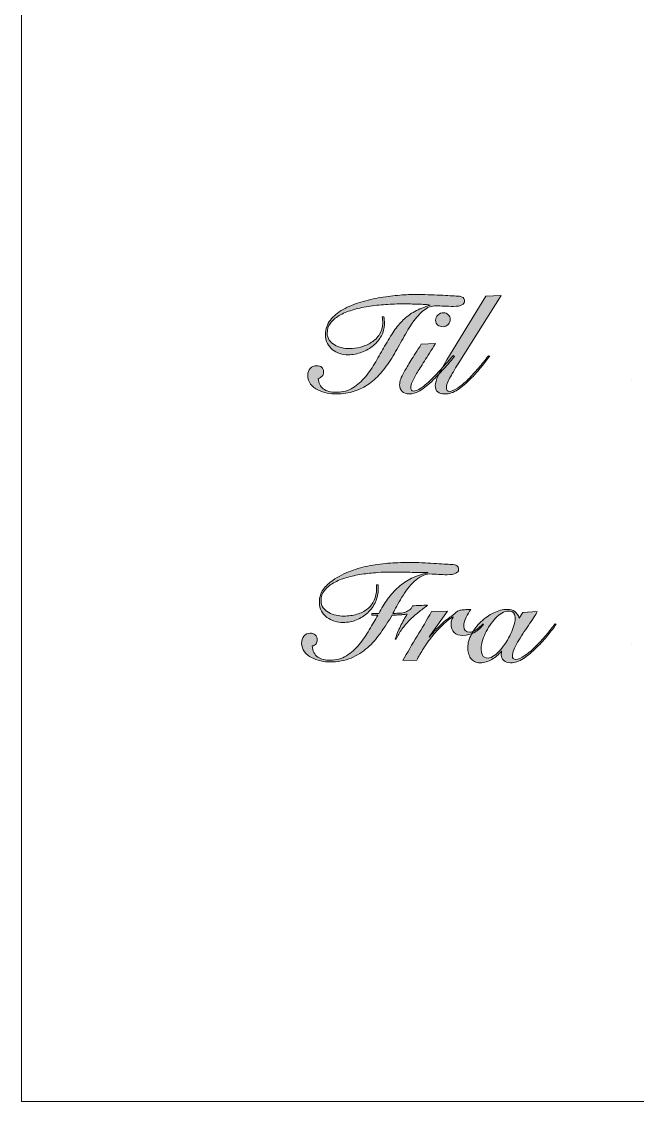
# Model space of a CAD drawing. Header units: inches. Extents: x 0 to 148, y -210 to 0.
# Drawn here: x 0 to 30, y -210 to -157.5 of the extents above; entities that cross this region are included whole.
import ezdxf

# ---------------------------------------------------------------- set-up
doc = ezdxf.new("R2010")
doc.units = ezdxf.units.IN
doc.header["$MEASUREMENT"] = 0
doc.linetypes.add('AI-Linetype-1', pattern=[5.085596, 1.453028, -1.089771, 1.453028, -1.089771])
doc.linetypes.add('AI-Linetype-2', pattern=[5.085596, 1.453028, -1.089771, 1.453028, -1.089771])
doc.layers.add('Layer 1', color=7, linetype='Continuous')

# ---------------------------------------------------------------- blocks, each defined once
blk = doc.blocks.new('block 8')
at = {"layer": 'Layer 1', "color": 250, "linetype": 'AI-Linetype-1', "lineweight": 35}
blk.add_lwpolyline([(29.679, -174.903), (29.679, -174.903)], dxfattribs=at)
blk = doc.blocks.new('block 7')
at = {"layer": 'Layer 1'}
blk.add_blockref('block 8', (0, 0), dxfattribs=at)
blk = doc.blocks.new('block 12')
at = {"layer": 'Layer 1', "color": 250, "linetype": 'AI-Linetype-2', "lineweight": 35}
blk.add_lwpolyline([(29.679, -187.776), (29.679, -187.776)], dxfattribs=at)
blk = doc.blocks.new('block 11')
at = {"layer": 'Layer 1'}
blk.add_blockref('block 12', (0, 0), dxfattribs=at)
blk = doc.blocks.new('block 15')
at = {"layer": 'Layer 1'}
h = blk.add_hatch(color=250, dxfattribs=at)
h.dxf.hatch_style = 2
edge = h.paths.add_edge_path()
edge.add_spline(control_points=[(17.624, -171.855), (17.637, -171.918), (17.645, -171.98), (17.648, -172.04), (17.65, -172.101), (17.651, -172.163), (17.651, -172.227), (17.651, -172.42), (17.602, -172.606), (17.506, -172.784), (17.409, -172.962), (17.279, -173.118), (17.117, -173.253), (16.955, -173.388), (16.767, -173.496), (16.553, -173.577), (16.339, -173.658), (16.115, -173.699), (15.881, -173.699), (15.746, -173.699), (15.612, -173.679), (15.479, -173.638), (15.346, -173.598), (15.229, -173.537), (15.128, -173.456), (15.027, -173.375), (14.944, -173.272), (14.881, -173.148), (14.818, -173.025), (14.787, -172.879), (14.787, -172.713), (14.787, -172.447), (14.866, -172.214), (15.023, -172.014), (15.181, -171.813), (15.387, -171.641), (15.641, -171.497), (15.896, -171.353), (16.184, -171.233), (16.506, -171.139), (16.828, -171.044), (17.151, -170.97), (17.475, -170.916), (17.799, -170.862), (18.11, -170.824), (18.407, -170.801), (18.705, -170.779), (18.959, -170.768), (19.171, -170.768), (19.369, -170.768), (19.57, -170.771), (19.775, -170.778), (19.98, -170.784), (20.174, -170.792), (20.356, -170.801), (20.538, -170.81), (20.705, -170.819), (20.856, -170.828), (21.007, -170.837), (21.127, -170.844), (21.217, -170.848), (21.339, -170.853), (21.426, -170.878), (21.477, -170.923), (21.529, -170.968), (21.555, -171.024), (21.555, -171.092), (21.555, -171.164), (21.512, -171.224), (21.427, -171.274), (21.341, -171.324), (21.206, -171.348), (21.021, -171.348), (20.85, -171.348), (20.694, -171.344), (20.552, -171.335), (20.41, -171.326), (20.281, -171.321), (20.164, -171.321), (19.943, -171.321), (19.741, -171.396), (19.559, -171.544), (19.377, -171.693), (19.203, -171.884), (19.039, -172.118), (18.874, -172.353), (18.715, -172.614), (18.559, -172.902), (18.404, -173.19), (18.243, -173.474), (18.076, -173.753), (17.905, -174.041), (17.724, -174.299), (17.533, -174.526), (17.341, -174.754), (17.134, -174.947), (16.911, -175.107), (16.688, -175.267), (16.446, -175.39), (16.185, -175.476), (15.924, -175.561), (15.636, -175.604), (15.321, -175.604), (15.181, -175.604), (15.03, -175.589), (14.868, -175.56), (14.706, -175.531), (14.555, -175.481), (14.415, -175.411), (14.276, -175.342), (14.159, -175.248), (14.064, -175.131), (13.97, -175.014), (13.922, -174.868), (13.922, -174.692), (13.922, -174.566), (13.962, -174.458), (14.04, -174.368), (14.119, -174.278), (14.224, -174.233), (14.355, -174.233), (14.467, -174.233), (14.551, -174.259), (14.608, -174.314), (14.664, -174.368), (14.692, -174.442), (14.692, -174.536), (14.692, -174.627), (14.669, -174.696), (14.621, -174.746), (14.574, -174.796), (14.512, -174.831), (14.436, -174.854), (14.454, -175.079), (14.533, -175.247), (14.675, -175.357), (14.817, -175.468), (15.039, -175.523), (15.341, -175.523), (15.633, -175.523), (15.892, -175.452), (16.118, -175.31), (16.343, -175.168), (16.546, -174.988), (16.729, -174.77), (16.911, -174.551), (17.078, -174.309), (17.229, -174.043), (17.379, -173.778), (17.525, -173.523), (17.664, -173.28), (17.822, -173.005), (17.972, -172.763), (18.114, -172.554), (18.255, -172.345), (18.409, -172.161), (18.573, -172.004), (18.737, -171.846), (18.923, -171.71), (19.13, -171.595), (19.337, -171.48), (19.585, -171.38), (19.873, -171.294), (19.873, -171.294), (19.873, -171.281), (19.873, -171.281), (19.806, -171.272), (19.721, -171.264), (19.62, -171.257), (19.519, -171.25), (19.408, -171.245), (19.289, -171.24), (19.17, -171.236), (19.047, -171.232), (18.921, -171.23), (18.795, -171.228), (18.678, -171.227), (18.57, -171.227), (18.29, -171.227), (18.004, -171.237), (17.712, -171.257), (17.419, -171.277), (17.135, -171.309), (16.86, -171.352), (16.586, -171.395), (16.328, -171.453), (16.087, -171.527), (15.846, -171.602), (15.635, -171.692), (15.452, -171.798), (15.27, -171.903), (15.127, -172.027), (15.023, -172.169), (14.92, -172.311), (14.868, -172.474), (14.868, -172.659), (14.868, -172.78), (14.902, -172.888), (14.969, -172.983), (15.037, -173.077), (15.122, -173.155), (15.226, -173.216), (15.329, -173.277), (15.444, -173.323), (15.57, -173.354), (15.696, -173.386), (15.82, -173.402), (15.942, -173.402), (16.122, -173.402), (16.308, -173.376), (16.499, -173.324), (16.69, -173.272), (16.866, -173.196), (17.026, -173.094), (17.186, -172.993), (17.316, -172.864), (17.418, -172.706), (17.519, -172.548), (17.57, -172.366), (17.57, -172.159), (17.57, -172.06), (17.563, -171.961), (17.549, -171.862), (17.549, -171.862), (17.624, -171.855), (17.624, -171.855)], knot_values=[0, 0, 0, 0, 1, 1, 1, 2, 2, 2, 3, 3, 3, 4, 4, 4, 5, 5, 5, 6, 6, 6, 7, 7, 7, 8, 8, 8, 9, 9, 9, 10, 10, 10, 11, 11, 11, 12, 12, 12, 13, 13, 13, 14, 14, 14, 15, 15, 15, 16, 16, 16, 17, 17, 17, 18, 18, 18, 19, 19, 19, 20, 20, 20, 21, 21, 21, 22, 22, 22, 23, 23, 23, 24, 24, 24, 25, 25, 25, 26, 26, 26, 27, 27, 27, 28, 28, 28, 29, 29, 29, 30, 30, 30, 31, 31, 31, 32, 32, 32, 33, 33, 33, 34, 34, 34, 35, 35, 35, 36, 36, 36, 37, 37, 37, 38, 38, 38, 39, 39, 39, 40, 40, 40, 41, 41, 41, 42, 42, 42, 43, 43, 43, 44, 44, 44, 45, 45, 45, 46, 46, 46, 47, 47, 47, 48, 48, 48, 49, 49, 49, 50, 50, 50, 51, 51, 51, 52, 52, 52, 53, 53, 53, 54, 54, 54, 55, 55, 55, 56, 56, 56, 57, 57, 57, 58, 58, 58, 59, 59, 59, 60, 60, 60, 61, 61, 61, 62, 62, 62, 63, 63, 63, 64, 64, 64, 65, 65, 65, 66, 66, 66, 67, 67, 67, 68, 68, 68, 69, 69, 69, 70, 70, 70, 71, 71, 71, 72, 72, 72, 73, 73, 73, 74, 74, 74, 75, 75, 75, 75], degree=3, periodic=1)
h = blk.add_hatch(color=250, dxfattribs=at)
h.dxf.hatch_style = 2
edge = h.paths.add_edge_path()
edge.add_spline(control_points=[(23.332, -170.815), (23.332, -170.815), (21.244, -174.138), (21.244, -174.138), (21.069, -174.422), (20.929, -174.657), (20.825, -174.844), (20.722, -175.031), (20.67, -175.183), (20.67, -175.3), (20.67, -175.422), (20.72, -175.482), (20.819, -175.482), (20.913, -175.482), (21.042, -175.43), (21.204, -175.327), (21.366, -175.223), (21.539, -175.079), (21.724, -174.894), (21.895, -174.724), (22.064, -174.541), (22.231, -174.347), (22.397, -174.154), (22.559, -173.954), (22.717, -173.746), (22.717, -173.746), (22.778, -173.766), (22.778, -173.766), (22.724, -173.838), (22.662, -173.92), (22.592, -174.01), (22.522, -174.1), (22.449, -174.191), (22.372, -174.283), (22.296, -174.376), (22.218, -174.468), (22.139, -174.56), (22.06, -174.653), (21.983, -174.737), (21.906, -174.813), (21.645, -175.079), (21.414, -175.278), (21.214, -175.408), (21.013, -175.538), (20.805, -175.604), (20.589, -175.604), (20.283, -175.604), (20.13, -175.469), (20.13, -175.199), (20.13, -175.073), (20.176, -174.914), (20.268, -174.722), (20.361, -174.531), (20.503, -174.273), (20.697, -173.949), (20.697, -173.949), (22.582, -170.855), (22.582, -170.855), (22.582, -170.855), (23.332, -170.815), (23.332, -170.815)], knot_values=[0, 0, 0, 0, 1, 1, 1, 2, 2, 2, 3, 3, 3, 4, 4, 4, 5, 5, 5, 6, 6, 6, 7, 7, 7, 8, 8, 8, 9, 9, 9, 10, 10, 10, 11, 11, 11, 12, 12, 12, 13, 13, 13, 14, 14, 14, 15, 15, 15, 16, 16, 16, 17, 17, 17, 18, 18, 18, 19, 19, 19, 20, 20, 20, 20], degree=3, periodic=1)
h = blk.add_hatch(color=250, dxfattribs=at)
h.dxf.hatch_style = 2
edge = h.paths.add_edge_path()
edge.add_spline(control_points=[(20.143, -173.158), (19.932, -173.492), (19.749, -173.776), (19.596, -174.013), (19.443, -174.249), (19.318, -174.451), (19.221, -174.617), (19.124, -174.784), (19.052, -174.921), (19.005, -175.026), (18.958, -175.132), (18.934, -175.219), (18.934, -175.286), (18.934, -175.34), (18.944, -175.384), (18.965, -175.418), (18.985, -175.452), (19.015, -175.469), (19.056, -175.469), (19.146, -175.469), (19.273, -175.417), (19.437, -175.313), (19.602, -175.21), (19.808, -175.032), (20.055, -174.78), (20.154, -174.676), (20.251, -174.574), (20.346, -174.472), (20.44, -174.371), (20.529, -174.273), (20.613, -174.179), (20.696, -174.084), (20.77, -173.998), (20.836, -173.922), (20.901, -173.845), (20.954, -173.784), (20.994, -173.74), (20.994, -173.74), (21.055, -173.78), (21.055, -173.78), (21.001, -173.852), (20.935, -173.934), (20.856, -174.027), (20.777, -174.119), (20.693, -174.216), (20.603, -174.317), (20.512, -174.418), (20.42, -174.519), (20.326, -174.617), (20.231, -174.717), (20.139, -174.811), (20.049, -174.901), (19.787, -175.162), (19.563, -175.345), (19.377, -175.448), (19.19, -175.552), (19.017, -175.604), (18.86, -175.604), (18.711, -175.604), (18.596, -175.563), (18.515, -175.482), (18.434, -175.401), (18.394, -175.295), (18.394, -175.165), (18.394, -175.075), (18.411, -174.981), (18.445, -174.884), (18.478, -174.788), (18.536, -174.667), (18.617, -174.523), (18.698, -174.379), (18.806, -174.2), (18.941, -173.986), (19.076, -173.772), (19.245, -173.507), (19.448, -173.192), (19.448, -173.192), (20.143, -173.158), (20.143, -173.158)], knot_values=[0, 0, 0, 0, 1, 1, 1, 2, 2, 2, 3, 3, 3, 4, 4, 4, 5, 5, 5, 6, 6, 6, 7, 7, 7, 8, 8, 8, 9, 9, 9, 10, 10, 10, 11, 11, 11, 12, 12, 12, 13, 13, 13, 14, 14, 14, 15, 15, 15, 16, 16, 16, 17, 17, 17, 18, 18, 18, 19, 19, 19, 20, 20, 20, 21, 21, 21, 22, 22, 22, 23, 23, 23, 24, 24, 24, 25, 25, 25, 26, 26, 26, 26], degree=3, periodic=1)
edge = h.paths.add_edge_path()
edge.add_spline(control_points=[(20.535, -171.659), (20.621, -171.659), (20.696, -171.69), (20.761, -171.754), (20.827, -171.817), (20.859, -171.891), (20.859, -171.976), (20.859, -172.067), (20.823, -172.149), (20.751, -172.223), (20.679, -172.297), (20.598, -172.334), (20.508, -172.334), (20.409, -172.334), (20.323, -172.309), (20.251, -172.257), (20.179, -172.205), (20.143, -172.127), (20.143, -172.024), (20.143, -171.92), (20.183, -171.833), (20.261, -171.764), (20.34, -171.694), (20.431, -171.659), (20.535, -171.659)], knot_values=[0, 0, 0, 0, 1, 1, 1, 2, 2, 2, 3, 3, 3, 4, 4, 4, 5, 5, 5, 6, 6, 6, 7, 7, 7, 8, 8, 8, 8], degree=3, periodic=1)
at = {"layer": 'Layer 1', "lineweight": 0}
for points, knots in [([(17.624, -171.855), (17.637, -171.918), (17.645, -171.98), (17.648, -172.04), (17.65, -172.101), (17.651, -172.163), (17.651, -172.227), (17.651, -172.42), (17.602, -172.606), (17.506, -172.784), (17.409, -172.962), (17.279, -173.118), (17.117, -173.253), (16.955, -173.388), (16.767, -173.496), (16.553, -173.577), (16.339, -173.658), (16.115, -173.699), (15.881, -173.699), (15.746, -173.699), (15.612, -173.679), (15.479, -173.638), (15.346, -173.598), (15.229, -173.537), (15.128, -173.456), (15.027, -173.375), (14.944, -173.272), (14.881, -173.148), (14.818, -173.025), (14.787, -172.879), (14.787, -172.713), (14.787, -172.447), (14.866, -172.214), (15.023, -172.014), (15.181, -171.813), (15.387, -171.641), (15.641, -171.497), (15.896, -171.353), (16.184, -171.233), (16.506, -171.139), (16.828, -171.044), (17.151, -170.97), (17.475, -170.916), (17.799, -170.862), (18.11, -170.824), (18.407, -170.801), (18.705, -170.779), (18.959, -170.768), (19.171, -170.768), (19.369, -170.768), (19.57, -170.771), (19.775, -170.778), (19.98, -170.784), (20.174, -170.792), (20.356, -170.801), (20.538, -170.81), (20.705, -170.819), (20.856, -170.828), (21.007, -170.837), (21.127, -170.844), (21.217, -170.848), (21.339, -170.853), (21.426, -170.878), (21.477, -170.923), (21.529, -170.968), (21.555, -171.024), (21.555, -171.092), (21.555, -171.164), (21.512, -171.224), (21.427, -171.274), (21.341, -171.324), (21.206, -171.348), (21.021, -171.348), (20.85, -171.348), (20.694, -171.344), (20.552, -171.335), (20.41, -171.326), (20.281, -171.321), (20.164, -171.321), (19.943, -171.321), (19.741, -171.396), (19.559, -171.544), (19.377, -171.693), (19.203, -171.884), (19.039, -172.118), (18.874, -172.353), (18.715, -172.614), (18.559, -172.902), (18.404, -173.19), (18.243, -173.474), (18.076, -173.753), (17.905, -174.041), (17.724, -174.299), (17.533, -174.526), (17.341, -174.754), (17.134, -174.947), (16.911, -175.107), (16.688, -175.267), (16.446, -175.39), (16.185, -175.476), (15.924, -175.561), (15.636, -175.604), (15.321, -175.604), (15.181, -175.604), (15.03, -175.589), (14.868, -175.56), (14.706, -175.531), (14.555, -175.481), (14.415, -175.411), (14.276, -175.342), (14.159, -175.248), (14.064, -175.131), (13.97, -175.014), (13.922, -174.868), (13.922, -174.692), (13.922, -174.566), (13.962, -174.458), (14.04, -174.368), (14.119, -174.278), (14.224, -174.233), (14.355, -174.233), (14.467, -174.233), (14.551, -174.259), (14.608, -174.314), (14.664, -174.368), (14.692, -174.442), (14.692, -174.536), (14.692, -174.627), (14.669, -174.696), (14.621, -174.746), (14.574, -174.796), (14.512, -174.831), (14.436, -174.854), (14.454, -175.079), (14.533, -175.247), (14.675, -175.357), (14.817, -175.468), (15.039, -175.523), (15.341, -175.523), (15.633, -175.523), (15.892, -175.452), (16.118, -175.31), (16.343, -175.168), (16.546, -174.988), (16.729, -174.77), (16.911, -174.551), (17.078, -174.309), (17.229, -174.043), (17.379, -173.778), (17.525, -173.523), (17.664, -173.28), (17.822, -173.005), (17.972, -172.763), (18.114, -172.554), (18.255, -172.345), (18.409, -172.161), (18.573, -172.004), (18.737, -171.846), (18.923, -171.71), (19.13, -171.595), (19.337, -171.48), (19.585, -171.38), (19.873, -171.294), (19.873, -171.294), (19.873, -171.281), (19.873, -171.281), (19.806, -171.272), (19.721, -171.264), (19.62, -171.257), (19.519, -171.25), (19.408, -171.245), (19.289, -171.24), (19.17, -171.236), (19.047, -171.232), (18.921, -171.23), (18.795, -171.228), (18.678, -171.227), (18.57, -171.227), (18.29, -171.227), (18.004, -171.237), (17.712, -171.257), (17.419, -171.277), (17.135, -171.309), (16.86, -171.352), (16.586, -171.395), (16.328, -171.453), (16.087, -171.527), (15.846, -171.602), (15.635, -171.692), (15.452, -171.798), (15.27, -171.903), (15.127, -172.027), (15.023, -172.169), (14.92, -172.311), (14.868, -172.474), (14.868, -172.659), (14.868, -172.78), (14.902, -172.888), (14.969, -172.983), (15.037, -173.077), (15.122, -173.155), (15.226, -173.216), (15.329, -173.277), (15.444, -173.323), (15.57, -173.354), (15.696, -173.386), (15.82, -173.402), (15.942, -173.402), (16.122, -173.402), (16.308, -173.376), (16.499, -173.324), (16.69, -173.272), (16.866, -173.196), (17.026, -173.094), (17.186, -172.993), (17.316, -172.864), (17.418, -172.706), (17.519, -172.548), (17.57, -172.366), (17.57, -172.159), (17.57, -172.06), (17.563, -171.961), (17.549, -171.862), (17.549, -171.862), (17.624, -171.855), (17.624, -171.855)], [0, 0, 0, 0, 1, 1, 1, 2, 2, 2, 3, 3, 3, 4, 4, 4, 5, 5, 5, 6, 6, 6, 7, 7, 7, 8, 8, 8, 9, 9, 9, 10, 10, 10, 11, 11, 11, 12, 12, 12, 13, 13, 13, 14, 14, 14, 15, 15, 15, 16, 16, 16, 17, 17, 17, 18, 18, 18, 19, 19, 19, 20, 20, 20, 21, 21, 21, 22, 22, 22, 23, 23, 23, 24, 24, 24, 25, 25, 25, 26, 26, 26, 27, 27, 27, 28, 28, 28, 29, 29, 29, 30, 30, 30, 31, 31, 31, 32, 32, 32, 33, 33, 33, 34, 34, 34, 35, 35, 35, 36, 36, 36, 37, 37, 37, 38, 38, 38, 39, 39, 39, 40, 40, 40, 41, 41, 41, 42, 42, 42, 43, 43, 43, 44, 44, 44, 45, 45, 45, 46, 46, 46, 47, 47, 47, 48, 48, 48, 49, 49, 49, 50, 50, 50, 51, 51, 51, 52, 52, 52, 53, 53, 53, 54, 54, 54, 55, 55, 55, 56, 56, 56, 57, 57, 57, 58, 58, 58, 59, 59, 59, 60, 60, 60, 61, 61, 61, 62, 62, 62, 63, 63, 63, 64, 64, 64, 65, 65, 65, 66, 66, 66, 67, 67, 67, 68, 68, 68, 69, 69, 69, 70, 70, 70, 71, 71, 71, 72, 72, 72, 73, 73, 73, 74, 74, 74, 75, 75, 75, 75]), ([(23.332, -170.815), (23.332, -170.815), (21.244, -174.138), (21.244, -174.138), (21.069, -174.422), (20.929, -174.657), (20.825, -174.844), (20.722, -175.031), (20.67, -175.183), (20.67, -175.3), (20.67, -175.422), (20.72, -175.482), (20.819, -175.482), (20.913, -175.482), (21.042, -175.43), (21.204, -175.327), (21.366, -175.223), (21.539, -175.079), (21.724, -174.894), (21.895, -174.724), (22.064, -174.541), (22.231, -174.347), (22.397, -174.154), (22.559, -173.954), (22.717, -173.746), (22.717, -173.746), (22.778, -173.766), (22.778, -173.766), (22.724, -173.838), (22.662, -173.92), (22.592, -174.01), (22.522, -174.1), (22.449, -174.191), (22.372, -174.283), (22.296, -174.376), (22.218, -174.468), (22.139, -174.56), (22.06, -174.653), (21.983, -174.737), (21.906, -174.813), (21.645, -175.079), (21.414, -175.278), (21.214, -175.408), (21.013, -175.538), (20.805, -175.604), (20.589, -175.604), (20.283, -175.604), (20.13, -175.469), (20.13, -175.199), (20.13, -175.073), (20.176, -174.914), (20.268, -174.722), (20.361, -174.531), (20.503, -174.273), (20.697, -173.949), (20.697, -173.949), (22.582, -170.855), (22.582, -170.855), (22.582, -170.855), (23.332, -170.815), (23.332, -170.815)], [0, 0, 0, 0, 1, 1, 1, 2, 2, 2, 3, 3, 3, 4, 4, 4, 5, 5, 5, 6, 6, 6, 7, 7, 7, 8, 8, 8, 9, 9, 9, 10, 10, 10, 11, 11, 11, 12, 12, 12, 13, 13, 13, 14, 14, 14, 15, 15, 15, 16, 16, 16, 17, 17, 17, 18, 18, 18, 19, 19, 19, 20, 20, 20, 20]), ([(20.535, -171.659), (20.621, -171.659), (20.696, -171.69), (20.761, -171.754), (20.827, -171.817), (20.859, -171.891), (20.859, -171.976), (20.859, -172.067), (20.823, -172.149), (20.751, -172.223), (20.679, -172.297), (20.598, -172.334), (20.508, -172.334), (20.409, -172.334), (20.323, -172.309), (20.251, -172.257), (20.179, -172.205), (20.143, -172.127), (20.143, -172.024), (20.143, -171.92), (20.183, -171.833), (20.261, -171.764), (20.34, -171.694), (20.431, -171.659), (20.535, -171.659)], [0, 0, 0, 0, 1, 1, 1, 2, 2, 2, 3, 3, 3, 4, 4, 4, 5, 5, 5, 6, 6, 6, 7, 7, 7, 8, 8, 8, 8]), ([(20.143, -173.158), (19.932, -173.492), (19.749, -173.776), (19.596, -174.013), (19.443, -174.249), (19.318, -174.451), (19.221, -174.617), (19.124, -174.784), (19.052, -174.921), (19.005, -175.026), (18.958, -175.132), (18.934, -175.219), (18.934, -175.286), (18.934, -175.34), (18.944, -175.384), (18.965, -175.418), (18.985, -175.452), (19.015, -175.469), (19.056, -175.469), (19.146, -175.469), (19.273, -175.417), (19.437, -175.313), (19.602, -175.21), (19.808, -175.032), (20.055, -174.78), (20.154, -174.676), (20.251, -174.574), (20.346, -174.472), (20.44, -174.371), (20.529, -174.273), (20.613, -174.179), (20.696, -174.084), (20.77, -173.998), (20.836, -173.922), (20.901, -173.845), (20.954, -173.784), (20.994, -173.74), (20.994, -173.74), (21.055, -173.78), (21.055, -173.78), (21.001, -173.852), (20.935, -173.934), (20.856, -174.027), (20.777, -174.119), (20.693, -174.216), (20.603, -174.317), (20.512, -174.418), (20.42, -174.519), (20.326, -174.617), (20.231, -174.717), (20.139, -174.811), (20.049, -174.901), (19.787, -175.162), (19.563, -175.345), (19.377, -175.448), (19.19, -175.552), (19.017, -175.604), (18.86, -175.604), (18.711, -175.604), (18.596, -175.563), (18.515, -175.482), (18.434, -175.401), (18.394, -175.295), (18.394, -175.165), (18.394, -175.075), (18.411, -174.981), (18.445, -174.884), (18.478, -174.788), (18.536, -174.667), (18.617, -174.523), (18.698, -174.379), (18.806, -174.2), (18.941, -173.986), (19.076, -173.772), (19.245, -173.507), (19.448, -173.192), (19.448, -173.192), (20.143, -173.158), (20.143, -173.158)], [0, 0, 0, 0, 1, 1, 1, 2, 2, 2, 3, 3, 3, 4, 4, 4, 5, 5, 5, 6, 6, 6, 7, 7, 7, 8, 8, 8, 9, 9, 9, 10, 10, 10, 11, 11, 11, 12, 12, 12, 13, 13, 13, 14, 14, 14, 15, 15, 15, 16, 16, 16, 17, 17, 17, 18, 18, 18, 19, 19, 19, 20, 20, 20, 21, 21, 21, 22, 22, 22, 23, 23, 23, 24, 24, 24, 25, 25, 25, 26, 26, 26, 26])]:
    blk.add_open_spline(points, degree=3, knots=knots, dxfattribs=at)
blk = doc.blocks.new('block 16')
at = {"layer": 'Layer 1'}
h = blk.add_hatch(color=250, dxfattribs=at)
h.dxf.hatch_style = 2
edge = h.paths.add_edge_path()
edge.add_spline(control_points=[(17.043, -186.365), (17.043, -186.365), (17.043, -186.284), (17.043, -186.284), (17.043, -186.284), (17.381, -186.284), (17.381, -186.284), (17.511, -186.028), (17.654, -185.791), (17.81, -185.575), (17.965, -185.359), (18.139, -185.166), (18.333, -184.997), (18.527, -184.829), (18.742, -184.686), (18.978, -184.569), (19.215, -184.451), (19.479, -184.364), (19.772, -184.305), (19.772, -184.305), (19.772, -184.292), (19.772, -184.292), (19.475, -184.292), (19.181, -184.287), (18.89, -184.278), (18.6, -184.269), (18.306, -184.264), (18.009, -184.264), (17.797, -184.264), (17.565, -184.272), (17.313, -184.288), (17.061, -184.304), (16.807, -184.332), (16.55, -184.373), (16.293, -184.413), (16.047, -184.467), (15.81, -184.535), (15.574, -184.602), (15.363, -184.688), (15.179, -184.791), (14.994, -184.895), (14.846, -185.018), (14.736, -185.159), (14.626, -185.301), (14.571, -185.469), (14.571, -185.663), (14.571, -185.793), (14.607, -185.906), (14.679, -186), (14.751, -186.095), (14.841, -186.173), (14.949, -186.234), (15.057, -186.294), (15.175, -186.338), (15.304, -186.365), (15.432, -186.392), (15.552, -186.406), (15.665, -186.406), (15.899, -186.406), (16.115, -186.377), (16.313, -186.318), (16.511, -186.259), (16.681, -186.173), (16.823, -186.058), (16.965, -185.943), (17.076, -185.804), (17.154, -185.639), (17.233, -185.475), (17.273, -185.284), (17.273, -185.068), (17.273, -185.019), (17.273, -184.981), (17.273, -184.953), (17.273, -184.927), (17.27, -184.902), (17.266, -184.879), (17.266, -184.879), (17.347, -184.879), (17.347, -184.879), (17.347, -184.915), (17.348, -184.949), (17.35, -184.981), (17.352, -185.012), (17.354, -185.044), (17.354, -185.075), (17.354, -185.305), (17.307, -185.52), (17.215, -185.72), (17.123, -185.92), (16.998, -186.094), (16.84, -186.24), (16.683, -186.387), (16.501, -186.503), (16.297, -186.588), (16.092, -186.674), (15.874, -186.717), (15.645, -186.717), (15.505, -186.717), (15.367, -186.695), (15.229, -186.652), (15.092, -186.609), (14.968, -186.548), (14.858, -186.466), (14.747, -186.386), (14.659, -186.284), (14.591, -186.163), (14.523, -186.041), (14.49, -185.904), (14.49, -185.751), (14.49, -185.494), (14.551, -185.281), (14.675, -185.112), (14.799, -184.943), (14.953, -184.796), (15.138, -184.67), (15.413, -184.481), (15.704, -184.329), (16.013, -184.214), (16.321, -184.099), (16.638, -184.011), (16.962, -183.951), (17.286, -183.89), (17.614, -183.849), (17.945, -183.829), (18.276, -183.809), (18.596, -183.799), (18.907, -183.799), (19.092, -183.799), (19.283, -183.803), (19.481, -183.812), (19.679, -183.821), (19.87, -183.831), (20.052, -183.842), (20.235, -183.854), (20.401, -183.864), (20.552, -183.873), (20.703, -183.882), (20.826, -183.889), (20.92, -183.893), (21.042, -183.897), (21.128, -183.918), (21.18, -183.954), (21.232, -183.99), (21.258, -184.053), (21.258, -184.143), (21.258, -184.22), (21.214, -184.28), (21.126, -184.325), (21.038, -184.37), (20.898, -184.393), (20.704, -184.393), (20.564, -184.393), (20.426, -184.387), (20.289, -184.376), (20.151, -184.365), (20.01, -184.359), (19.866, -184.359), (19.727, -184.359), (19.594, -184.392), (19.468, -184.457), (19.342, -184.522), (19.22, -184.609), (19.103, -184.717), (18.986, -184.825), (18.877, -184.948), (18.776, -185.085), (18.674, -185.223), (18.58, -185.362), (18.492, -185.504), (18.404, -185.646), (18.324, -185.785), (18.252, -185.923), (18.18, -186.06), (18.117, -186.181), (18.063, -186.284), (18.148, -186.275), (18.24, -186.27), (18.337, -186.267), (18.433, -186.265), (18.526, -186.253), (18.613, -186.23), (18.701, -186.208), (18.781, -186.172), (18.853, -186.122), (18.925, -186.073), (18.979, -186), (19.015, -185.906), (19.137, -185.897), (19.259, -185.89), (19.383, -185.886), (19.507, -185.881), (19.63, -185.879), (19.752, -185.879), (19.603, -185.991), (19.453, -186.108), (19.302, -186.227), (19.151, -186.346), (19.008, -186.473), (18.873, -186.608), (18.738, -186.743), (18.616, -186.888), (18.505, -187.041), (18.395, -187.194), (18.304, -187.358), (18.232, -187.534), (18.232, -187.534), (18.178, -187.534), (18.178, -187.534), (18.25, -187.313), (18.335, -187.1), (18.434, -186.895), (18.533, -186.691), (18.644, -186.494), (18.765, -186.305), (18.72, -186.314), (18.665, -186.321), (18.6, -186.328), (18.535, -186.335), (18.467, -186.34), (18.397, -186.345), (18.327, -186.349), (18.26, -186.354), (18.195, -186.359), (18.129, -186.363), (18.074, -186.365), (18.029, -186.365), (17.849, -186.658), (17.663, -186.942), (17.472, -187.216), (17.28, -187.491), (17.066, -187.733), (16.83, -187.942), (16.594, -188.152), (16.327, -188.32), (16.03, -188.446), (15.733, -188.572), (15.388, -188.635), (14.996, -188.635), (14.861, -188.635), (14.714, -188.618), (14.554, -188.584), (14.394, -188.55), (14.245, -188.497), (14.108, -188.425), (13.971, -188.353), (13.856, -188.259), (13.764, -188.142), (13.671, -188.025), (13.625, -187.883), (13.625, -187.716), (13.625, -187.59), (13.663, -187.479), (13.74, -187.382), (13.816, -187.285), (13.915, -187.236), (14.037, -187.236), (14.136, -187.236), (14.219, -187.265), (14.287, -187.321), (14.355, -187.377), (14.388, -187.457), (14.388, -187.561), (14.388, -187.629), (14.368, -187.693), (14.327, -187.753), (14.287, -187.814), (14.224, -187.849), (14.138, -187.858), (14.147, -187.984), (14.176, -188.092), (14.223, -188.182), (14.27, -188.272), (14.333, -188.344), (14.412, -188.398), (14.491, -188.453), (14.582, -188.492), (14.686, -188.517), (14.789, -188.541), (14.897, -188.554), (15.01, -188.554), (15.311, -188.554), (15.577, -188.48), (15.807, -188.334), (16.036, -188.188), (16.242, -188.006), (16.425, -187.787), (16.607, -187.569), (16.772, -187.331), (16.918, -187.075), (17.064, -186.818), (17.205, -186.582), (17.34, -186.365), (17.34, -186.365), (17.043, -186.365), (17.043, -186.365)], knot_values=[0, 0, 0, 0, 1, 1, 1, 2, 2, 2, 3, 3, 3, 4, 4, 4, 5, 5, 5, 6, 6, 6, 7, 7, 7, 8, 8, 8, 9, 9, 9, 10, 10, 10, 11, 11, 11, 12, 12, 12, 13, 13, 13, 14, 14, 14, 15, 15, 15, 16, 16, 16, 17, 17, 17, 18, 18, 18, 19, 19, 19, 20, 20, 20, 21, 21, 21, 22, 22, 22, 23, 23, 23, 24, 24, 24, 25, 25, 25, 26, 26, 26, 27, 27, 27, 28, 28, 28, 29, 29, 29, 30, 30, 30, 31, 31, 31, 32, 32, 32, 33, 33, 33, 34, 34, 34, 35, 35, 35, 36, 36, 36, 37, 37, 37, 38, 38, 38, 39, 39, 39, 40, 40, 40, 41, 41, 41, 42, 42, 42, 43, 43, 43, 44, 44, 44, 45, 45, 45, 46, 46, 46, 47, 47, 47, 48, 48, 48, 49, 49, 49, 50, 50, 50, 51, 51, 51, 52, 52, 52, 53, 53, 53, 54, 54, 54, 55, 55, 55, 56, 56, 56, 57, 57, 57, 58, 58, 58, 59, 59, 59, 60, 60, 60, 61, 61, 61, 62, 62, 62, 63, 63, 63, 64, 64, 64, 65, 65, 65, 66, 66, 66, 67, 67, 67, 68, 68, 68, 69, 69, 69, 70, 70, 70, 71, 71, 71, 72, 72, 72, 73, 73, 73, 74, 74, 74, 75, 75, 75, 76, 76, 76, 77, 77, 77, 78, 78, 78, 79, 79, 79, 80, 80, 80, 81, 81, 81, 82, 82, 82, 83, 83, 83, 84, 84, 84, 85, 85, 85, 86, 86, 86, 87, 87, 87, 88, 88, 88, 89, 89, 89, 90, 90, 90, 91, 91, 91, 92, 92, 92, 93, 93, 93, 94, 94, 94, 95, 95, 95, 96, 96, 96, 97, 97, 97, 98, 98, 98, 98], degree=3, periodic=1)
h = blk.add_hatch(color=250, dxfattribs=at)
h.dxf.hatch_style = 2
edge = h.paths.add_edge_path()
edge.add_spline(control_points=[(18.542, -188.567), (18.772, -188.171), (19.005, -187.777), (19.242, -187.385), (19.478, -186.994), (19.713, -186.595), (19.947, -186.189), (19.947, -186.189), (20.717, -186.163), (20.717, -186.163), (20.717, -186.163), (19.826, -187.419), (19.826, -187.419), (19.826, -187.419), (19.839, -187.432), (19.839, -187.432), (20.01, -187.221), (20.162, -187.051), (20.295, -186.923), (20.428, -186.794), (20.544, -186.689), (20.643, -186.608), (20.742, -186.527), (20.826, -186.465), (20.893, -186.423), (20.961, -186.38), (21.01, -186.343), (21.042, -186.311), (21.091, -186.262), (21.137, -186.222), (21.18, -186.193), (21.223, -186.164), (21.274, -186.141), (21.332, -186.125), (21.391, -186.11), (21.462, -186.1), (21.545, -186.095), (21.628, -186.091), (21.733, -186.086), (21.859, -186.082), (21.774, -186.203), (21.695, -186.33), (21.623, -186.463), (21.55, -186.596), (21.515, -186.739), (21.515, -186.892), (21.515, -187.086), (21.611, -187.183), (21.805, -187.183), (21.868, -187.183), (21.93, -187.169), (21.991, -187.142), (22.052, -187.115), (22.109, -187.081), (22.163, -187.041), (22.217, -187), (22.269, -186.956), (22.318, -186.909), (22.368, -186.862), (22.413, -186.818), (22.453, -186.777), (22.453, -186.777), (22.48, -186.811), (22.48, -186.811), (22.354, -186.969), (22.206, -187.097), (22.035, -187.196), (21.863, -187.295), (21.677, -187.345), (21.474, -187.345), (21.294, -187.345), (21.152, -187.297), (21.048, -187.203), (20.945, -187.108), (20.893, -186.969), (20.893, -186.784), (20.893, -186.667), (20.927, -186.557), (20.994, -186.453), (20.994, -186.453), (20.981, -186.44), (20.981, -186.44), (20.792, -186.566), (20.612, -186.712), (20.441, -186.879), (20.269, -187.045), (20.111, -187.221), (19.964, -187.406), (19.818, -187.59), (19.683, -187.78), (19.559, -187.976), (19.435, -188.172), (19.324, -188.362), (19.225, -188.547), (19.225, -188.547), (18.542, -188.567), (18.542, -188.567)], knot_values=[0, 0, 0, 0, 1, 1, 1, 2, 2, 2, 3, 3, 3, 4, 4, 4, 5, 5, 5, 6, 6, 6, 7, 7, 7, 8, 8, 8, 9, 9, 9, 10, 10, 10, 11, 11, 11, 12, 12, 12, 13, 13, 13, 14, 14, 14, 15, 15, 15, 16, 16, 16, 17, 17, 17, 18, 18, 18, 19, 19, 19, 20, 20, 20, 21, 21, 21, 22, 22, 22, 23, 23, 23, 24, 24, 24, 25, 25, 25, 26, 26, 26, 27, 27, 27, 28, 28, 28, 29, 29, 29, 30, 30, 30, 31, 31, 31, 32, 32, 32, 32], degree=3, periodic=1)
h = blk.add_hatch(color=250, dxfattribs=at)
h.dxf.hatch_style = 2
edge = h.paths.add_edge_path()
edge.add_spline(control_points=[(24.385, -186.23), (24.385, -186.23), (25.088, -186.189), (25.088, -186.189), (25.047, -186.271), (24.989, -186.369), (24.912, -186.483), (24.836, -186.598), (24.752, -186.722), (24.662, -186.855), (24.572, -186.988), (24.481, -187.125), (24.389, -187.267), (24.296, -187.409), (24.212, -187.546), (24.135, -187.679), (24.059, -187.812), (23.997, -187.936), (23.95, -188.051), (23.902, -188.165), (23.879, -188.263), (23.879, -188.344), (23.879, -188.457), (23.935, -188.513), (24.048, -188.513), (24.156, -188.513), (24.302, -188.45), (24.487, -188.324), (24.671, -188.198), (24.865, -188.032), (25.068, -187.824), (25.153, -187.739), (25.24, -187.646), (25.328, -187.547), (25.415, -187.448), (25.5, -187.35), (25.581, -187.253), (25.662, -187.157), (25.736, -187.067), (25.804, -186.983), (25.871, -186.9), (25.925, -186.831), (25.966, -186.777), (25.966, -186.777), (26.013, -186.804), (26.013, -186.804), (25.896, -186.962), (25.761, -187.137), (25.608, -187.328), (25.455, -187.519), (25.27, -187.723), (25.054, -187.939), (24.838, -188.155), (24.625, -188.332), (24.416, -188.469), (24.206, -188.607), (23.998, -188.675), (23.791, -188.675), (23.647, -188.675), (23.535, -188.638), (23.456, -188.564), (23.378, -188.49), (23.338, -188.398), (23.338, -188.29), (23.338, -188.254), (23.341, -188.221), (23.345, -188.189), (23.349, -188.158), (23.356, -188.133), (23.365, -188.115), (23.365, -188.115), (23.352, -188.115), (23.352, -188.115), (23.212, -188.272), (23.055, -188.405), (22.879, -188.513), (22.703, -188.621), (22.514, -188.675), (22.312, -188.675), (22.203, -188.675), (22.111, -188.655), (22.035, -188.614), (21.958, -188.574), (21.896, -188.519), (21.849, -188.449), (21.802, -188.379), (21.767, -188.301), (21.744, -188.213), (21.722, -188.125), (21.71, -188.034), (21.71, -187.939), (21.71, -187.718), (21.771, -187.498), (21.893, -187.277), (22.014, -187.057), (22.167, -186.857), (22.352, -186.679), (22.537, -186.502), (22.743, -186.357), (22.97, -186.247), (23.198, -186.137), (23.415, -186.082), (23.622, -186.082), (23.78, -186.082), (23.903, -186.115), (23.994, -186.183), (24.083, -186.25), (24.158, -186.356), (24.216, -186.5), (24.216, -186.5), (24.385, -186.23), (24.385, -186.23)], knot_values=[0, 0, 0, 0, 1, 1, 1, 2, 2, 2, 3, 3, 3, 4, 4, 4, 5, 5, 5, 6, 6, 6, 7, 7, 7, 8, 8, 8, 9, 9, 9, 10, 10, 10, 11, 11, 11, 12, 12, 12, 13, 13, 13, 14, 14, 14, 15, 15, 15, 16, 16, 16, 17, 17, 17, 18, 18, 18, 19, 19, 19, 20, 20, 20, 21, 21, 21, 22, 22, 22, 23, 23, 23, 24, 24, 24, 25, 25, 25, 26, 26, 26, 27, 27, 27, 28, 28, 28, 29, 29, 29, 30, 30, 30, 31, 31, 31, 32, 32, 32, 33, 33, 33, 34, 34, 34, 35, 35, 35, 36, 36, 36, 37, 37, 37, 37], degree=3, periodic=1)
edge = h.paths.add_edge_path()
edge.add_spline(control_points=[(22.359, -187.959), (22.359, -188.09), (22.38, -188.204), (22.423, -188.301), (22.466, -188.397), (22.557, -188.446), (22.697, -188.446), (22.791, -188.441), (22.89, -188.402), (22.994, -188.328), (23.097, -188.253), (23.198, -188.16), (23.294, -188.047), (23.391, -187.935), (23.483, -187.81), (23.571, -187.672), (23.659, -187.535), (23.736, -187.397), (23.801, -187.257), (23.866, -187.117), (23.918, -186.986), (23.956, -186.862), (23.995, -186.738), (24.014, -186.633), (24.014, -186.548), (24.014, -186.426), (23.991, -186.331), (23.946, -186.264), (23.901, -186.196), (23.813, -186.163), (23.683, -186.163), (23.579, -186.163), (23.475, -186.194), (23.369, -186.257), (23.263, -186.32), (23.162, -186.403), (23.065, -186.507), (22.968, -186.611), (22.876, -186.727), (22.788, -186.855), (22.7, -186.983), (22.624, -187.115), (22.562, -187.25), (22.498, -187.385), (22.449, -187.515), (22.413, -187.639), (22.377, -187.763), (22.359, -187.869), (22.359, -187.959)], knot_values=[0, 0, 0, 0, 1, 1, 1, 2, 2, 2, 3, 3, 3, 4, 4, 4, 5, 5, 5, 6, 6, 6, 7, 7, 7, 8, 8, 8, 9, 9, 9, 10, 10, 10, 11, 11, 11, 12, 12, 12, 13, 13, 13, 14, 14, 14, 15, 15, 15, 16, 16, 16, 16], degree=3, periodic=1)
at = {"layer": 'Layer 1', "lineweight": 0}
for points, knots in [([(17.043, -186.365), (17.043, -186.365), (17.043, -186.284), (17.043, -186.284), (17.043, -186.284), (17.381, -186.284), (17.381, -186.284), (17.511, -186.028), (17.654, -185.791), (17.81, -185.575), (17.965, -185.359), (18.139, -185.166), (18.333, -184.997), (18.527, -184.829), (18.742, -184.686), (18.978, -184.569), (19.215, -184.451), (19.479, -184.364), (19.772, -184.305), (19.772, -184.305), (19.772, -184.292), (19.772, -184.292), (19.475, -184.292), (19.181, -184.287), (18.89, -184.278), (18.6, -184.269), (18.306, -184.264), (18.009, -184.264), (17.797, -184.264), (17.565, -184.272), (17.313, -184.288), (17.061, -184.304), (16.807, -184.332), (16.55, -184.373), (16.293, -184.413), (16.047, -184.467), (15.81, -184.535), (15.574, -184.602), (15.363, -184.688), (15.179, -184.791), (14.994, -184.895), (14.846, -185.018), (14.736, -185.159), (14.626, -185.301), (14.571, -185.469), (14.571, -185.663), (14.571, -185.793), (14.607, -185.906), (14.679, -186), (14.751, -186.095), (14.841, -186.173), (14.949, -186.234), (15.057, -186.294), (15.175, -186.338), (15.304, -186.365), (15.432, -186.392), (15.552, -186.406), (15.665, -186.406), (15.899, -186.406), (16.115, -186.377), (16.313, -186.318), (16.511, -186.259), (16.681, -186.173), (16.823, -186.058), (16.965, -185.943), (17.076, -185.804), (17.154, -185.639), (17.233, -185.475), (17.273, -185.284), (17.273, -185.068), (17.273, -185.019), (17.273, -184.981), (17.273, -184.953), (17.273, -184.927), (17.27, -184.902), (17.266, -184.879), (17.266, -184.879), (17.347, -184.879), (17.347, -184.879), (17.347, -184.915), (17.348, -184.949), (17.35, -184.981), (17.352, -185.012), (17.354, -185.044), (17.354, -185.075), (17.354, -185.305), (17.307, -185.52), (17.215, -185.72), (17.123, -185.92), (16.998, -186.094), (16.84, -186.24), (16.683, -186.387), (16.501, -186.503), (16.297, -186.588), (16.092, -186.674), (15.874, -186.717), (15.645, -186.717), (15.505, -186.717), (15.367, -186.695), (15.229, -186.652), (15.092, -186.609), (14.968, -186.548), (14.858, -186.466), (14.747, -186.386), (14.659, -186.284), (14.591, -186.163), (14.523, -186.041), (14.49, -185.904), (14.49, -185.751), (14.49, -185.494), (14.551, -185.281), (14.675, -185.112), (14.799, -184.943), (14.953, -184.796), (15.138, -184.67), (15.413, -184.481), (15.704, -184.329), (16.013, -184.214), (16.321, -184.099), (16.638, -184.011), (16.962, -183.951), (17.286, -183.89), (17.614, -183.849), (17.945, -183.829), (18.276, -183.809), (18.596, -183.799), (18.907, -183.799), (19.092, -183.799), (19.283, -183.803), (19.481, -183.812), (19.679, -183.821), (19.87, -183.831), (20.052, -183.842), (20.235, -183.854), (20.401, -183.864), (20.552, -183.873), (20.703, -183.882), (20.826, -183.889), (20.92, -183.893), (21.042, -183.897), (21.128, -183.918), (21.18, -183.954), (21.232, -183.99), (21.258, -184.053), (21.258, -184.143), (21.258, -184.22), (21.214, -184.28), (21.126, -184.325), (21.038, -184.37), (20.898, -184.393), (20.704, -184.393), (20.564, -184.393), (20.426, -184.387), (20.289, -184.376), (20.151, -184.365), (20.01, -184.359), (19.866, -184.359), (19.727, -184.359), (19.594, -184.392), (19.468, -184.457), (19.342, -184.522), (19.22, -184.609), (19.103, -184.717), (18.986, -184.825), (18.877, -184.948), (18.776, -185.085), (18.674, -185.223), (18.58, -185.362), (18.492, -185.504), (18.404, -185.646), (18.324, -185.785), (18.252, -185.923), (18.18, -186.06), (18.117, -186.181), (18.063, -186.284), (18.148, -186.275), (18.24, -186.27), (18.337, -186.267), (18.433, -186.265), (18.526, -186.253), (18.613, -186.23), (18.701, -186.208), (18.781, -186.172), (18.853, -186.122), (18.925, -186.073), (18.979, -186), (19.015, -185.906), (19.137, -185.897), (19.259, -185.89), (19.383, -185.886), (19.507, -185.881), (19.63, -185.879), (19.752, -185.879), (19.603, -185.991), (19.453, -186.108), (19.302, -186.227), (19.151, -186.346), (19.008, -186.473), (18.873, -186.608), (18.738, -186.743), (18.616, -186.888), (18.505, -187.041), (18.395, -187.194), (18.304, -187.358), (18.232, -187.534), (18.232, -187.534), (18.178, -187.534), (18.178, -187.534), (18.25, -187.313), (18.335, -187.1), (18.434, -186.895), (18.533, -186.691), (18.644, -186.494), (18.765, -186.305), (18.72, -186.314), (18.665, -186.321), (18.6, -186.328), (18.535, -186.335), (18.467, -186.34), (18.397, -186.345), (18.327, -186.349), (18.26, -186.354), (18.195, -186.359), (18.129, -186.363), (18.074, -186.365), (18.029, -186.365), (17.849, -186.658), (17.663, -186.942), (17.472, -187.216), (17.28, -187.491), (17.066, -187.733), (16.83, -187.942), (16.594, -188.152), (16.327, -188.32), (16.03, -188.446), (15.733, -188.572), (15.388, -188.635), (14.996, -188.635), (14.861, -188.635), (14.714, -188.618), (14.554, -188.584), (14.394, -188.55), (14.245, -188.497), (14.108, -188.425), (13.971, -188.353), (13.856, -188.259), (13.764, -188.142), (13.671, -188.025), (13.625, -187.883), (13.625, -187.716), (13.625, -187.59), (13.663, -187.479), (13.74, -187.382), (13.816, -187.285), (13.915, -187.236), (14.037, -187.236), (14.136, -187.236), (14.219, -187.265), (14.287, -187.321), (14.355, -187.377), (14.388, -187.457), (14.388, -187.561), (14.388, -187.629), (14.368, -187.693), (14.327, -187.753), (14.287, -187.814), (14.224, -187.849), (14.138, -187.858), (14.147, -187.984), (14.176, -188.092), (14.223, -188.182), (14.27, -188.272), (14.333, -188.344), (14.412, -188.398), (14.491, -188.453), (14.582, -188.492), (14.686, -188.517), (14.789, -188.541), (14.897, -188.554), (15.01, -188.554), (15.311, -188.554), (15.577, -188.48), (15.807, -188.334), (16.036, -188.188), (16.242, -188.006), (16.425, -187.787), (16.607, -187.569), (16.772, -187.331), (16.918, -187.075), (17.064, -186.818), (17.205, -186.582), (17.34, -186.365), (17.34, -186.365), (17.043, -186.365), (17.043, -186.365)], [0, 0, 0, 0, 1, 1, 1, 2, 2, 2, 3, 3, 3, 4, 4, 4, 5, 5, 5, 6, 6, 6, 7, 7, 7, 8, 8, 8, 9, 9, 9, 10, 10, 10, 11, 11, 11, 12, 12, 12, 13, 13, 13, 14, 14, 14, 15, 15, 15, 16, 16, 16, 17, 17, 17, 18, 18, 18, 19, 19, 19, 20, 20, 20, 21, 21, 21, 22, 22, 22, 23, 23, 23, 24, 24, 24, 25, 25, 25, 26, 26, 26, 27, 27, 27, 28, 28, 28, 29, 29, 29, 30, 30, 30, 31, 31, 31, 32, 32, 32, 33, 33, 33, 34, 34, 34, 35, 35, 35, 36, 36, 36, 37, 37, 37, 38, 38, 38, 39, 39, 39, 40, 40, 40, 41, 41, 41, 42, 42, 42, 43, 43, 43, 44, 44, 44, 45, 45, 45, 46, 46, 46, 47, 47, 47, 48, 48, 48, 49, 49, 49, 50, 50, 50, 51, 51, 51, 52, 52, 52, 53, 53, 53, 54, 54, 54, 55, 55, 55, 56, 56, 56, 57, 57, 57, 58, 58, 58, 59, 59, 59, 60, 60, 60, 61, 61, 61, 62, 62, 62, 63, 63, 63, 64, 64, 64, 65, 65, 65, 66, 66, 66, 67, 67, 67, 68, 68, 68, 69, 69, 69, 70, 70, 70, 71, 71, 71, 72, 72, 72, 73, 73, 73, 74, 74, 74, 75, 75, 75, 76, 76, 76, 77, 77, 77, 78, 78, 78, 79, 79, 79, 80, 80, 80, 81, 81, 81, 82, 82, 82, 83, 83, 83, 84, 84, 84, 85, 85, 85, 86, 86, 86, 87, 87, 87, 88, 88, 88, 89, 89, 89, 90, 90, 90, 91, 91, 91, 92, 92, 92, 93, 93, 93, 94, 94, 94, 95, 95, 95, 96, 96, 96, 97, 97, 97, 98, 98, 98, 98]), ([(18.542, -188.567), (18.772, -188.171), (19.005, -187.777), (19.242, -187.385), (19.478, -186.994), (19.713, -186.595), (19.947, -186.189), (19.947, -186.189), (20.717, -186.163), (20.717, -186.163), (20.717, -186.163), (19.826, -187.419), (19.826, -187.419), (19.826, -187.419), (19.839, -187.432), (19.839, -187.432), (20.01, -187.221), (20.162, -187.051), (20.295, -186.923), (20.428, -186.794), (20.544, -186.689), (20.643, -186.608), (20.742, -186.527), (20.826, -186.465), (20.893, -186.423), (20.961, -186.38), (21.01, -186.343), (21.042, -186.311), (21.091, -186.262), (21.137, -186.222), (21.18, -186.193), (21.223, -186.164), (21.274, -186.141), (21.332, -186.125), (21.391, -186.11), (21.462, -186.1), (21.545, -186.095), (21.628, -186.091), (21.733, -186.086), (21.859, -186.082), (21.774, -186.203), (21.695, -186.33), (21.623, -186.463), (21.55, -186.596), (21.515, -186.739), (21.515, -186.892), (21.515, -187.086), (21.611, -187.183), (21.805, -187.183), (21.868, -187.183), (21.93, -187.169), (21.991, -187.142), (22.052, -187.115), (22.109, -187.081), (22.163, -187.041), (22.217, -187), (22.269, -186.956), (22.318, -186.909), (22.368, -186.862), (22.413, -186.818), (22.453, -186.777), (22.453, -186.777), (22.48, -186.811), (22.48, -186.811), (22.354, -186.969), (22.206, -187.097), (22.035, -187.196), (21.863, -187.295), (21.677, -187.345), (21.474, -187.345), (21.294, -187.345), (21.152, -187.297), (21.048, -187.203), (20.945, -187.108), (20.893, -186.969), (20.893, -186.784), (20.893, -186.667), (20.927, -186.557), (20.994, -186.453), (20.994, -186.453), (20.981, -186.44), (20.981, -186.44), (20.792, -186.566), (20.612, -186.712), (20.441, -186.879), (20.269, -187.045), (20.111, -187.221), (19.964, -187.406), (19.818, -187.59), (19.683, -187.78), (19.559, -187.976), (19.435, -188.172), (19.324, -188.362), (19.225, -188.547), (19.225, -188.547), (18.542, -188.567), (18.542, -188.567)], [0, 0, 0, 0, 1, 1, 1, 2, 2, 2, 3, 3, 3, 4, 4, 4, 5, 5, 5, 6, 6, 6, 7, 7, 7, 8, 8, 8, 9, 9, 9, 10, 10, 10, 11, 11, 11, 12, 12, 12, 13, 13, 13, 14, 14, 14, 15, 15, 15, 16, 16, 16, 17, 17, 17, 18, 18, 18, 19, 19, 19, 20, 20, 20, 21, 21, 21, 22, 22, 22, 23, 23, 23, 24, 24, 24, 25, 25, 25, 26, 26, 26, 27, 27, 27, 28, 28, 28, 29, 29, 29, 30, 30, 30, 31, 31, 31, 32, 32, 32, 32]), ([(24.385, -186.23), (24.385, -186.23), (25.088, -186.189), (25.088, -186.189), (25.047, -186.271), (24.989, -186.369), (24.912, -186.483), (24.836, -186.598), (24.752, -186.722), (24.662, -186.855), (24.572, -186.988), (24.481, -187.125), (24.389, -187.267), (24.296, -187.409), (24.212, -187.546), (24.135, -187.679), (24.059, -187.812), (23.997, -187.936), (23.95, -188.051), (23.902, -188.165), (23.879, -188.263), (23.879, -188.344), (23.879, -188.457), (23.935, -188.513), (24.048, -188.513), (24.156, -188.513), (24.302, -188.45), (24.487, -188.324), (24.671, -188.198), (24.865, -188.032), (25.068, -187.824), (25.153, -187.739), (25.24, -187.646), (25.328, -187.547), (25.415, -187.448), (25.5, -187.35), (25.581, -187.253), (25.662, -187.157), (25.736, -187.067), (25.804, -186.983), (25.871, -186.9), (25.925, -186.831), (25.966, -186.777), (25.966, -186.777), (26.013, -186.804), (26.013, -186.804), (25.896, -186.962), (25.761, -187.137), (25.608, -187.328), (25.455, -187.519), (25.27, -187.723), (25.054, -187.939), (24.838, -188.155), (24.625, -188.332), (24.416, -188.469), (24.206, -188.607), (23.998, -188.675), (23.791, -188.675), (23.647, -188.675), (23.535, -188.638), (23.456, -188.564), (23.378, -188.49), (23.338, -188.398), (23.338, -188.29), (23.338, -188.254), (23.341, -188.221), (23.345, -188.189), (23.349, -188.158), (23.356, -188.133), (23.365, -188.115), (23.365, -188.115), (23.352, -188.115), (23.352, -188.115), (23.212, -188.272), (23.055, -188.405), (22.879, -188.513), (22.703, -188.621), (22.514, -188.675), (22.312, -188.675), (22.203, -188.675), (22.111, -188.655), (22.035, -188.614), (21.958, -188.574), (21.896, -188.519), (21.849, -188.449), (21.802, -188.379), (21.767, -188.301), (21.744, -188.213), (21.722, -188.125), (21.71, -188.034), (21.71, -187.939), (21.71, -187.718), (21.771, -187.498), (21.893, -187.277), (22.014, -187.057), (22.167, -186.857), (22.352, -186.679), (22.537, -186.502), (22.743, -186.357), (22.97, -186.247), (23.198, -186.137), (23.415, -186.082), (23.622, -186.082), (23.78, -186.082), (23.903, -186.115), (23.994, -186.183), (24.083, -186.25), (24.158, -186.356), (24.216, -186.5), (24.216, -186.5), (24.385, -186.23), (24.385, -186.23)], [0, 0, 0, 0, 1, 1, 1, 2, 2, 2, 3, 3, 3, 4, 4, 4, 5, 5, 5, 6, 6, 6, 7, 7, 7, 8, 8, 8, 9, 9, 9, 10, 10, 10, 11, 11, 11, 12, 12, 12, 13, 13, 13, 14, 14, 14, 15, 15, 15, 16, 16, 16, 17, 17, 17, 18, 18, 18, 19, 19, 19, 20, 20, 20, 21, 21, 21, 22, 22, 22, 23, 23, 23, 24, 24, 24, 25, 25, 25, 26, 26, 26, 27, 27, 27, 28, 28, 28, 29, 29, 29, 30, 30, 30, 31, 31, 31, 32, 32, 32, 33, 33, 33, 34, 34, 34, 35, 35, 35, 36, 36, 36, 37, 37, 37, 37]), ([(22.359, -187.959), (22.359, -188.09), (22.38, -188.204), (22.423, -188.301), (22.466, -188.397), (22.557, -188.446), (22.697, -188.446), (22.791, -188.441), (22.89, -188.402), (22.994, -188.328), (23.097, -188.253), (23.198, -188.16), (23.294, -188.047), (23.391, -187.935), (23.483, -187.81), (23.571, -187.672), (23.659, -187.535), (23.736, -187.397), (23.801, -187.257), (23.866, -187.117), (23.918, -186.986), (23.956, -186.862), (23.995, -186.738), (24.014, -186.633), (24.014, -186.548), (24.014, -186.426), (23.991, -186.331), (23.946, -186.264), (23.901, -186.196), (23.813, -186.163), (23.683, -186.163), (23.579, -186.163), (23.475, -186.194), (23.369, -186.257), (23.263, -186.32), (23.162, -186.403), (23.065, -186.507), (22.968, -186.611), (22.876, -186.727), (22.788, -186.855), (22.7, -186.983), (22.624, -187.115), (22.562, -187.25), (22.498, -187.385), (22.449, -187.515), (22.413, -187.639), (22.377, -187.763), (22.359, -187.869), (22.359, -187.959)], [0, 0, 0, 0, 1, 1, 1, 2, 2, 2, 3, 3, 3, 4, 4, 4, 5, 5, 5, 6, 6, 6, 7, 7, 7, 8, 8, 8, 9, 9, 9, 10, 10, 10, 11, 11, 11, 12, 12, 12, 13, 13, 13, 14, 14, 14, 15, 15, 15, 16, 16, 16, 16])]:
    blk.add_open_spline(points, degree=3, knots=knots, dxfattribs=at)

msp = doc.modelspace()

# ---------------------------------------------------------------- linework, layer by layer
at = {"layer": 'Layer 1', "color": 250, "lineweight": 9}
msp.add_lwpolyline([(148.001, -210.002), (0, -210.002), (0, 0), (148.001, 0), (148.001, -210.002)], dxfattribs=at)

# ---------------------------------------------------------------- block references
at = {"layer": 'Layer 1'}
for name in ['block 15', 'block 7', 'block 16', 'block 11']:
    msp.add_blockref(name, (0, 0), dxfattribs=at)

doc.saveas('drawing.dxf')
